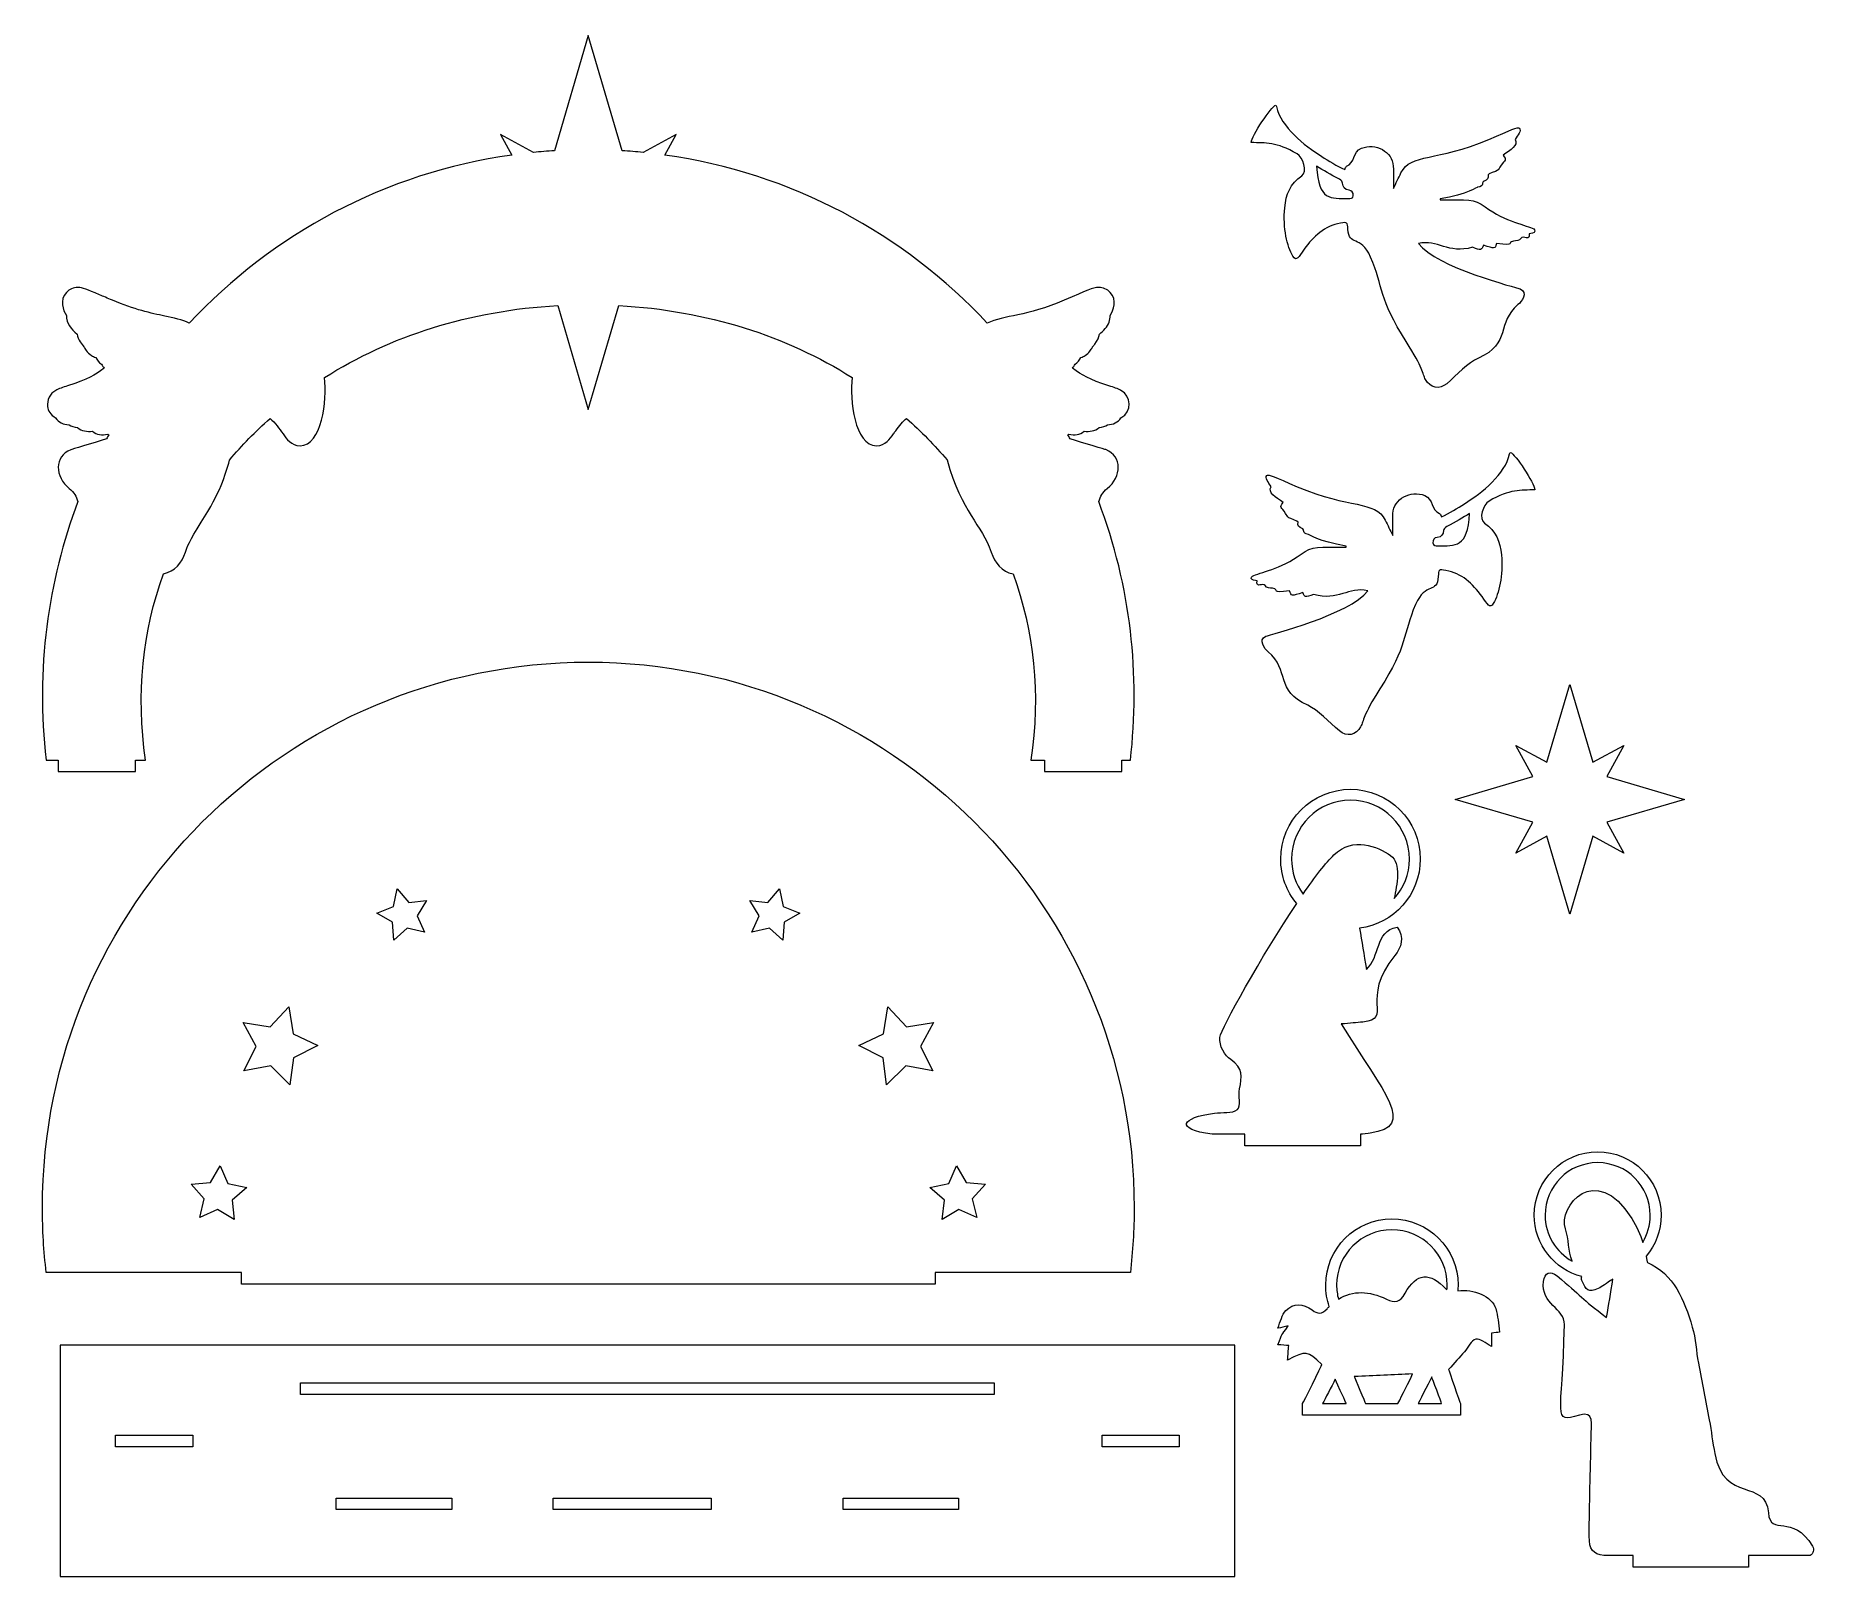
# Model space of a CAD drawing. Header units: inches. Extents: x -154 to 307, y 687 to 1087.
import ezdxf

# ---------------------------------------------------------------- set-up
doc = ezdxf.new("R2010")
doc.units = ezdxf.units.IN
doc.header["$MEASUREMENT"] = 0
doc.layers.add('_U+0421_U+043B_U+043E_U+0439 1', color=7, linetype='Continuous')

msp = doc.modelspace()

# ---------------------------------------------------------------- linework, layer by layer
at = {"layer": '_U+0421_U+043B_U+043E_U+0439 1', "color": 1, "lineweight": 5, "true_color": 0xff000d}
for points in [[(253.54, 882.36), (257.92, 874.35), (249.86, 878.73), (243.91, 858.5), (238, 878.73), (229.95, 874.35), (234.32, 882.36), (214.14, 888.31), (234.32, 894.26), (229.95, 902.32), (238, 897.94), (243.91, 918.12), (249.86, 897.94), (257.92, 902.32), (253.54, 894.26), (273.72, 888.31), (253.54, 882.36)], [(-53.22, 853.85), (-57.75, 854.92), (-61.21, 851.79), (-61.59, 856.43), (-65.63, 858.75), (-61.33, 860.55), (-60.38, 865.11), (-57.34, 861.58), (-52.71, 862.08), (-55.13, 858.1), (-53.22, 853.85)], [(40.07, 856.43), (39.69, 851.79), (36.23, 854.92), (31.7, 853.85), (33.61, 858.1), (31.19, 862.08), (35.82, 861.58), (38.86, 865.11), (39.81, 860.55), (44.11, 858.75), (40.07, 856.43)], [(-87.26, 821.22), (-88.16, 814.21), (-93.17, 819.18), (-100.12, 817.87), (-96.93, 824.18), (-100.33, 830.38), (-93.34, 829.31), (-88.49, 834.45), (-87.36, 827.47), (-80.97, 824.45), (-87.26, 821.22)], [(66.64, 814.21), (65.74, 821.22), (59.45, 824.45), (65.84, 827.47), (66.97, 834.45), (71.82, 829.31), (78.81, 830.38), (75.41, 824.18), (78.6, 817.87), (71.65, 819.18), (66.64, 814.21)], [(-103.18, 784.26), (-102.62, 779.24), (-106.95, 781.85), (-111.54, 779.76), (-110.4, 784.68), (-113.8, 788.41), (-108.77, 788.84), (-106.28, 793.23), (-104.31, 788.58), (-99.37, 787.57), (-103.18, 784.26)], [(90.02, 779.76), (85.43, 781.85), (81.1, 779.24), (81.66, 784.26), (77.85, 787.57), (82.79, 788.58), (84.76, 793.23), (87.25, 788.84), (92.29, 788.41), (88.88, 784.68), (90.02, 779.76)], [(-147.83, 746.63), (-147.83, 686.63), (156.97, 686.63), (156.97, 746.63), (-147.83, 746.63)], [(94.57, 733.84), (-85.43, 733.84), (-85.43, 736.84), (94.57, 736.84), (94.57, 733.84)], [(-113.4, 720.27), (-133.4, 720.27), (-133.4, 723.27), (-113.4, 723.27), (-113.4, 720.27)], [(142.54, 720.27), (122.54, 720.27), (122.54, 723.27), (142.54, 723.27), (142.54, 720.27)], [(-46.19, 703.97), (-76.19, 703.97), (-76.19, 706.97), (-46.19, 706.97), (-46.19, 703.97)], [(21.11, 703.97), (-19.89, 703.97), (-19.89, 706.97), (21.11, 706.97), (21.11, 703.97)], [(85.34, 703.97), (55.34, 703.97), (55.34, 706.97), (85.34, 706.97), (85.34, 703.97)]]:
    msp.add_lwpolyline(points, dxfattribs=at)
for points, knots in [([(129.9, 898.52), (129.9, 898.52), (127.65, 898.52), (127.65, 898.52), (127.65, 898.52), (127.65, 895.53), (127.65, 895.53), (127.65, 895.53), (107.65, 895.53), (107.65, 895.53), (107.65, 895.53), (107.65, 898.52), (107.65, 898.52), (107.65, 898.52), (104.11, 898.52), (104.11, 898.52), (106.66, 915.65), (104.86, 932.04), (99.47, 946.86), (96.47, 947.45), (94.78, 949.63), (93.79, 952.51), (91.29, 959.74), (86.24, 962.57), (82.33, 976.4), (79.12, 980.22), (75.61, 983.82), (71.82, 987.19), (70.9, 986.38), (69.98, 985.33), (69.02, 984.01), (68.81, 983.72), (68.62, 983.43), (68.44, 983.18), (67.55, 981.88), (66.33, 980.11), (64.04, 980.11), (58.33, 980.1), (56.99, 992.1), (57.69, 997.8), (40.75, 1008.52), (20.12, 1015.23), (-2.86, 1016.49), (-2.86, 1016.49), (-10.79, 989.54), (-10.79, 989.54), (-10.79, 989.54), (-18.67, 1016.49), (-18.67, 1016.49), (-41.64, 1015.23), (-62.27, 1008.51), (-79.2, 997.8), (-78.47, 991.82), (-79.89, 980.11), (-85.55, 980.11), (-85.55, 980.11), (-85.55, 980.11), (-85.55, 980.11), (-87.84, 980.11), (-89.06, 981.88), (-89.95, 983.18), (-90.93, 984.6), (-92.03, 986.04), (-93.33, 987.18), (-97.12, 983.82), (-100.64, 980.21), (-103.85, 976.38), (-105.01, 972.29), (-106.1, 968.17), (-111.22, 960.22), (-114.29, 955.45), (-114.9, 953.68), (-115.3, 952.51), (-116.29, 949.65), (-117.96, 947.46), (-120.98, 946.86), (-126.37, 932.03), (-128.17, 915.65), (-125.63, 898.52), (-125.63, 898.52), (-128.29, 898.52), (-128.29, 898.52), (-128.29, 898.52), (-128.29, 895.53), (-128.29, 895.53), (-128.29, 895.53), (-148.29, 895.53), (-148.29, 895.53), (-148.29, 895.53), (-148.29, 898.52), (-148.29, 898.52), (-148.29, 898.52), (-151.41, 898.52), (-151.41, 898.52), (-154.18, 921.99), (-151.04, 944.96), (-143.2, 965.6), (-143.64, 966.91), (-144.17, 967.97), (-145.43, 969), (-149.17, 972.09), (-149.42, 977.34), (-145.06, 979.07), (-145.06, 979.07), (-139.36, 980.72), (-135.77, 981.91), (-135.59, 982.26), (-135.4, 982.61), (-135.21, 982.96), (-135.3, 983), (-135.38, 983.04), (-135.46, 983.09), (-136.89, 982.75), (-138.34, 982.88), (-139.43, 983.85), (-140.83, 983.75), (-142.19, 983.83), (-143.32, 984.81), (-144.15, 984.91), (-144.88, 985.16), (-145.5, 985.55), (-146.99, 985.52), (-148.23, 986.22), (-148.97, 987.35), (-150.41, 988.1), (-150.92, 989.28), (-151.06, 990.27), (-151.3, 991.9), (-150.42, 993.67), (-148.96, 994.46), (-148.14, 994.91), (-147.13, 995.23), (-145.86, 995.64), (-140.37, 997.4), (-138.99, 998.38), (-136.37, 1000.22), (-136.66, 1000.52), (-136.9, 1000.87), (-137.08, 1001.26), (-137.78, 1001.76), (-138.25, 1002.36), (-138.56, 1003.01), (-139.02, 1003.17), (-139.35, 1003.31), (-139.7, 1003.53), (-140.89, 1004.28), (-141.39, 1005.39), (-141.62, 1005.75), (-142.12, 1006.51), (-143.19, 1007.48), (-143.37, 1009.07), (-144.99, 1010.33), (-146.22, 1011.85), (-146.19, 1013.93), (-147.01, 1015.32), (-148.09, 1017.78), (-146.14, 1019.91), (-145.4, 1020.72), (-144.35, 1021.17), (-143.21, 1021.17), (-141.91, 1021.17), (-140.81, 1020.69), (-137.55, 1019.27), (-136.64, 1018.87), (-135.55, 1018.4), (-134.25, 1017.85), (-128.54, 1015.41), (-124.18, 1014.5), (-120.67, 1013.76), (-118.34, 1013.27), (-116.16, 1012.81), (-114.29, 1011.94), (-92.71, 1035.05), (-63.48, 1050.93), (-30.63, 1055.54), (-30.63, 1055.54), (-33.52, 1060.84), (-33.52, 1060.84), (-33.52, 1060.84), (-25, 1056.21), (-25, 1056.21), (-23.19, 1056.39), (-21.38, 1056.54), (-19.55, 1056.65), (-19.55, 1056.65), (-10.79, 1086.56), (-10.79, 1086.56), (-10.79, 1086.56), (-1.97, 1056.65), (-1.97, 1056.65), (-0.14, 1056.54), (1.68, 1056.39), (3.48, 1056.21), (3.48, 1056.21), (12, 1060.84), (12, 1060.84), (12, 1060.84), (9.12, 1055.54), (9.12, 1055.54), (41.96, 1050.93), (71.19, 1035.05), (92.77, 1011.94), (97.21, 1014), (102.91, 1013.66), (112.74, 1017.85), (118.7, 1020.39), (120.03, 1021.17), (121.69, 1021.17), (122.84, 1021.17), (123.88, 1020.72), (124.63, 1019.91), (126.58, 1017.78), (125.5, 1015.32), (124.68, 1013.93), (124.69, 1012.74), (124.26, 1011.54), (123.39, 1010.5), (122.94, 1009.97), (122.41, 1009.5), (121.86, 1009.07), (121.77, 1008.28), (121.41, 1007.41), (120.65, 1006.47), (120.48, 1006.26), (120.3, 1006.05), (120.1, 1005.74), (120.07, 1005.69), (120.04, 1005.64), (120, 1005.58), (119.72, 1005.09), (119.2, 1004.18), (118.19, 1003.53), (117.84, 1003.31), (117.5, 1003.17), (117.05, 1003.01), (116.74, 1002.36), (116.26, 1001.76), (115.56, 1001.25), (115.38, 1000.87), (115.14, 1000.52), (114.85, 1000.22), (117.57, 998.31), (118.99, 997.36), (124.34, 995.64), (125.62, 995.23), (126.62, 994.91), (127.44, 994.46), (130.14, 992.99), (130.45, 988.91), (127.45, 987.35), (126.7, 986.19), (125.44, 985.52), (123.98, 985.55), (123.37, 985.16), (122.64, 984.91), (121.8, 984.81), (120.68, 983.84), (119.33, 983.75), (117.92, 983.85), (116.83, 982.89), (115.38, 982.75), (113.94, 983.09), (113.86, 983.04), (113.78, 983), (113.7, 982.96), (113.89, 982.61), (114.07, 982.26), (114.26, 981.91), (117.86, 980.72), (123.54, 979.08), (123.54, 979.08), (127.89, 977.34), (127.66, 972.1), (123.91, 969), (122.66, 967.97), (122.13, 966.91), (121.68, 965.6), (130.07, 943.53), (132.48, 920.45), (129.9, 898.52)], [0, 0, 0, 0, 1, 1, 1, 2, 2, 2, 3, 3, 3, 4, 4, 4, 5, 5, 5, 6, 6, 6, 7, 7, 7, 8, 8, 8, 9, 9, 9, 10, 10, 10, 11, 11, 11, 12, 12, 12, 13, 13, 13, 14, 14, 14, 15, 15, 15, 16, 16, 16, 17, 17, 17, 18, 18, 18, 19, 19, 19, 20, 20, 20, 21, 21, 21, 22, 22, 22, 23, 23, 23, 24, 24, 24, 25, 25, 25, 26, 26, 26, 27, 27, 27, 28, 28, 28, 29, 29, 29, 30, 30, 30, 31, 31, 31, 32, 32, 32, 33, 33, 33, 34, 34, 34, 35, 35, 35, 36, 36, 36, 37, 37, 37, 38, 38, 38, 39, 39, 39, 40, 40, 40, 41, 41, 41, 42, 42, 42, 43, 43, 43, 44, 44, 44, 45, 45, 45, 46, 46, 46, 47, 47, 47, 48, 48, 48, 49, 49, 49, 50, 50, 50, 51, 51, 51, 52, 52, 52, 53, 53, 53, 54, 54, 54, 55, 55, 55, 56, 56, 56, 57, 57, 57, 58, 58, 58, 59, 59, 59, 60, 60, 60, 61, 61, 61, 62, 62, 62, 63, 63, 63, 64, 64, 64, 65, 65, 65, 66, 66, 66, 67, 67, 67, 68, 68, 68, 69, 69, 69, 70, 70, 70, 71, 71, 71, 72, 72, 72, 73, 73, 73, 74, 74, 74, 75, 75, 75, 76, 76, 76, 77, 77, 77, 78, 78, 78, 79, 79, 79, 80, 80, 80, 81, 81, 81, 82, 82, 82, 83, 83, 83, 84, 84, 84, 85, 85, 85, 86, 86, 86, 87, 87, 87, 88, 88, 88, 89, 89, 89, 90, 90, 90, 91, 91, 91, 92, 92, 92, 93, 93, 93, 93]), ([(234.57, 1036.36), (232.8, 1037.33), (227.16, 1038.19), (221.96, 1042.1), (219.02, 1044.3), (217.4, 1043.88), (210.27, 1043.88), (210.27, 1043.98), (210.26, 1044.07), (210.25, 1044.17), (217.45, 1045.4), (219.99, 1047.21), (219.99, 1047.21), (221.99, 1047.46), (220.85, 1048.45), (221.68, 1048.78), (222.44, 1049.07), (222.95, 1049.48), (222.73, 1050.41), (222.67, 1050.71), (224.83, 1051.33), (225.11, 1051.51), (225.5, 1051.75), (225.7, 1052.27), (225.97, 1052.68), (227.11, 1054.42), (227.67, 1054.15), (226.59, 1055.48), (228.56, 1056.91), (230.65, 1058.03), (229.75, 1059.6), (230.39, 1060.67), (231.41, 1061.91), (230.85, 1062.52), (230.41, 1062.99), (228.79, 1062.09), (222.94, 1059.6), (209.32, 1053.79), (202.7, 1056.11), (200.11, 1050.91), (199.47, 1049.61), (198.84, 1048.29), (198.17, 1046.9), (198.06, 1048.7), (198.25, 1050.46), (198.13, 1052.68), (197.93, 1056.38), (193.52, 1058.82), (189.84, 1057.3), (187.65, 1056.4), (188.14, 1053.48), (186.02, 1052.62), (185.78, 1052.52), (185.65, 1052.16), (185.52, 1051.76), (183.4, 1052.7), (181.34, 1054.05), (179.54, 1055.18), (175, 1058.02), (168.92, 1062.9), (167.83, 1068.11), (167.8, 1068.25), (167.71, 1068.38), (167.66, 1068.51), (166.44, 1068.16), (161.37, 1060.54), (161.27, 1058.8), (165, 1058.62), (167.75, 1059.02), (173.14, 1055.87), (174.77, 1054.92), (175.93, 1051.22), (174.36, 1050.17), (171.4, 1048.19), (170.27, 1045.24), (169.95, 1041.88), (169.43, 1036.53), (170.59, 1031.82), (172.07, 1029.32), (173.01, 1027.73), (173.56, 1029.13), (174.99, 1031.08), (177.45, 1034.46), (180.27, 1037.16), (184.4, 1037.86), (186.17, 1038.17), (186.29, 1038.11), (186.36, 1036.3), (186.54, 1031.68), (189.66, 1034.99), (192.24, 1029.05), (195.67, 1021.12), (194.22, 1018.41), (201.48, 1007.13), (206.05, 1000.04), (205.62, 998.94), (206.5, 997.28), (207.66, 995.1), (210.1, 994.58), (212, 996.2), (214.7, 998.51), (217.53, 1001.69), (220.22, 1002.86), (228.76, 1006.58), (224.84, 1012.05), (230.48, 1016.72), (231.32, 1017.41), (233.25, 1019.92), (231.05, 1020.79), (230.21, 1021.13), (209.24, 1026.38), (204.64, 1032.57), (209.64, 1033.73), (212.31, 1029.77), (218.68, 1031.6), (220.91, 1030.78), (221.06, 1030.8), (221.5, 1032.13), (224.48, 1031.22), (224.49, 1031.05), (224.91, 1032.61), (230.24, 1031.88), (227.24, 1032.81), (229.35, 1033.23), (230.03, 1033.36), (230.83, 1033.11), (231.28, 1033.96), (231.73, 1034.8), (233.76, 1033.07), (233.34, 1035.14), (233.83, 1035.23), (234.8, 1035.28), (234.87, 1035.78), (234.9, 1035.96), (234.74, 1036.27), (234.57, 1036.36)], [0, 0, 0, 0, 1, 1, 1, 2, 2, 2, 3, 3, 3, 4, 4, 4, 5, 5, 5, 6, 6, 6, 7, 7, 7, 8, 8, 8, 9, 9, 9, 10, 10, 10, 11, 11, 11, 12, 12, 12, 13, 13, 13, 14, 14, 14, 15, 15, 15, 16, 16, 16, 17, 17, 17, 18, 18, 18, 19, 19, 19, 20, 20, 20, 21, 21, 21, 22, 22, 22, 23, 23, 23, 24, 24, 24, 25, 25, 25, 26, 26, 26, 27, 27, 27, 28, 28, 28, 29, 29, 29, 30, 30, 30, 31, 31, 31, 32, 32, 32, 33, 33, 33, 34, 34, 34, 35, 35, 35, 36, 36, 36, 37, 37, 37, 38, 38, 38, 39, 39, 39, 40, 40, 40, 41, 41, 41, 42, 42, 42, 43, 43, 43, 44, 44, 44, 45, 45, 45, 45]), ([(186.48, 1044.28), (181.86, 1044.28), (178.73, 1043.65), (178.21, 1052.63), (180.01, 1051.61), (181.78, 1050.36), (184.15, 1049.27), (184.73, 1048.88), (184.91, 1048.63), (184.95, 1048.29), (185.09, 1047.24), (185.43, 1046.54), (186.67, 1046.43), (187.33, 1046.38), (187.76, 1045.73), (187.73, 1045.02), (187.7, 1044.22), (186.98, 1044.27), (186.48, 1044.28)], [0, 0, 0, 0, 1, 1, 1, 2, 2, 2, 3, 3, 3, 4, 4, 4, 5, 5, 5, 6, 6, 6, 6]), ([(221.79, 960.04), (220.21, 961.09), (221.38, 964.79), (223, 965.74), (228.39, 968.89), (231.15, 968.49), (234.87, 968.67), (234.77, 970.41), (229.7, 978.03), (228.48, 978.38), (228.43, 978.25), (228.34, 978.12), (228.31, 977.98), (227.22, 972.77), (221.14, 967.89), (216.6, 965.05), (214.8, 963.93), (212.74, 962.57), (210.62, 961.63), (210.49, 962.03), (210.36, 962.39), (210.12, 962.49), (208, 963.35), (208.49, 966.27), (206.3, 967.17), (202.62, 968.69), (198.21, 966.25), (198.01, 962.55), (197.89, 960.33), (198.08, 958.57), (197.97, 956.77), (197.3, 958.16), (196.68, 959.48), (196.03, 960.78), (193.44, 965.98), (186.82, 963.66), (173.2, 969.47), (167.35, 971.96), (165.73, 972.86), (165.3, 972.39), (164.73, 971.78), (165.75, 970.54), (166.39, 969.47), (165.49, 967.9), (167.58, 966.78), (169.56, 965.35), (168.47, 964.02), (169.03, 964.29), (170.17, 962.55), (170.44, 962.14), (170.65, 961.62), (171.03, 961.38), (171.31, 961.2), (173.48, 960.58), (173.41, 960.28), (173.19, 959.35), (173.7, 958.94), (174.46, 958.65), (175.3, 958.32), (174.15, 957.33), (176.15, 957.08), (176.15, 957.08), (178.69, 955.27), (185.89, 954.04), (185.88, 953.94), (185.88, 953.85), (185.87, 953.75), (178.74, 953.75), (177.12, 954.17), (174.18, 951.97), (168.98, 948.06), (163.34, 947.2), (161.57, 946.23), (161.41, 946.14), (161.24, 945.83), (161.27, 945.65), (161.34, 945.15), (162.31, 945.1), (162.81, 945.02), (162.38, 942.94), (164.42, 944.67), (164.86, 943.83), (165.31, 942.98), (166.11, 943.24), (166.79, 943.1), (168.9, 942.68), (165.9, 941.75), (171.23, 942.48), (171.65, 940.92), (171.66, 941.09), (174.64, 942), (175.08, 940.67), (175.23, 940.65), (177.46, 941.47), (183.83, 939.64), (186.5, 943.61), (191.5, 942.44), (186.9, 936.25), (165.93, 931), (165.09, 930.66), (162.9, 929.79), (164.82, 927.28), (165.66, 926.59), (171.31, 921.92), (167.38, 916.45), (175.92, 912.73), (178.61, 911.56), (181.44, 908.38), (184.15, 906.07), (186.04, 904.45), (188.49, 904.97), (189.64, 907.15), (190.52, 908.81), (190.1, 909.91), (194.66, 917), (201.92, 928.28), (200.47, 930.99), (203.91, 938.92), (206.48, 944.86), (209.6, 941.55), (209.78, 946.17), (209.85, 947.98), (209.97, 948.04), (211.74, 947.73), (215.87, 947.03), (218.69, 944.34), (221.15, 940.95), (222.58, 939), (223.14, 937.6), (224.07, 939.19), (225.55, 941.69), (226.71, 946.41), (226.19, 951.75), (225.87, 955.11), (224.74, 958.06), (221.79, 960.04)], [0, 0, 0, 0, 1, 1, 1, 2, 2, 2, 3, 3, 3, 4, 4, 4, 5, 5, 5, 6, 6, 6, 7, 7, 7, 8, 8, 8, 9, 9, 9, 10, 10, 10, 11, 11, 11, 12, 12, 12, 13, 13, 13, 14, 14, 14, 15, 15, 15, 16, 16, 16, 17, 17, 17, 18, 18, 18, 19, 19, 19, 20, 20, 20, 21, 21, 21, 22, 22, 22, 23, 23, 23, 24, 24, 24, 25, 25, 25, 26, 26, 26, 27, 27, 27, 28, 28, 28, 29, 29, 29, 30, 30, 30, 31, 31, 31, 32, 32, 32, 33, 33, 33, 34, 34, 34, 35, 35, 35, 36, 36, 36, 37, 37, 37, 38, 38, 38, 39, 39, 39, 40, 40, 40, 41, 41, 41, 42, 42, 42, 43, 43, 43, 44, 44, 44, 45, 45, 45, 45]), ([(209.66, 954.15), (209.16, 954.15), (208.44, 954.09), (208.41, 954.89), (208.38, 955.6), (208.81, 956.25), (209.48, 956.3), (210.71, 956.41), (211.05, 957.11), (211.19, 958.16), (211.23, 958.5), (211.41, 958.75), (211.99, 959.14), (214.36, 960.23), (216.13, 961.48), (217.93, 962.5), (217.41, 953.52), (214.28, 954.15), (209.66, 954.15)], [0, 0, 0, 0, 1, 1, 1, 2, 2, 2, 3, 3, 3, 4, 4, 4, 5, 5, 5, 6, 6, 6, 6]), ([(-10.76, 923.93), (-88.99, 923.93), (-152.4, 860.52), (-152.4, 782.29), (-152.4, 776.62), (-152.06, 771.03), (-151.41, 765.53), (-151.41, 765.53), (-100.76, 765.53), (-100.76, 765.53), (-100.76, 765.53), (-100.76, 762.53), (-100.76, 762.53), (-100.76, 762.53), (79.24, 762.53), (79.24, 762.53), (79.24, 762.53), (79.24, 765.53), (79.24, 765.53), (79.24, 765.53), (129.89, 765.53), (129.89, 765.53), (130.54, 771.03), (130.88, 776.62), (130.88, 782.29), (130.88, 860.52), (67.47, 923.93), (-10.76, 923.93)], [0, 0, 0, 0, 1, 1, 1, 2, 2, 2, 3, 3, 3, 4, 4, 4, 5, 5, 5, 6, 6, 6, 7, 7, 7, 8, 8, 8, 9, 9, 9, 9]), ([(191.13, 844.2), (190.49, 848.07), (189.94, 851.39), (189.37, 854.87), (198.25, 856.02), (205.13, 863.63), (205.13, 872.82), (205.13, 882.81), (197, 890.93), (187.02, 890.93), (177.03, 890.93), (168.91, 882.81), (168.91, 872.82), (168.91, 868.45), (170.47, 864.43), (173.06, 861.29), (163.97, 847.69), (153.46, 828.87), (153.15, 826.55), (152.86, 824.41), (154.4, 821.76), (155.96, 820.76), (159.22, 818.65), (158.84, 816.21), (158.22, 813.22), (157.84, 811.4), (158.67, 808.58), (157.7, 807.83), (156.31, 806.74), (153.77, 807.16), (151.72, 806.88), (143.05, 805.7), (141.23, 802.74), (151.14, 801.4), (151.14, 801.4), (159.62, 801.4), (159.62, 801.4), (159.62, 801.4), (159.62, 798.4), (159.62, 798.4), (159.62, 798.4), (189.62, 798.4), (189.62, 798.4), (189.62, 798.4), (189.62, 801.4), (189.62, 801.4), (189.96, 801.4), (191.76, 801.64), (192.1, 801.69), (204.29, 803.31), (195.8, 811.86), (184.62, 830.03), (187, 830.23), (188.59, 830.34), (190.18, 830.51), (198.28, 831.36), (189.15, 836.29), (198.54, 847.78), (200.19, 849.81), (201.04, 852.6), (199.11, 855.17), (193.27, 854.03), (194.86, 847.47), (191.13, 844.2)], [0, 0, 0, 0, 1, 1, 1, 2, 2, 2, 3, 3, 3, 4, 4, 4, 5, 5, 5, 6, 6, 6, 7, 7, 7, 8, 8, 8, 9, 9, 9, 10, 10, 10, 11, 11, 11, 12, 12, 12, 13, 13, 13, 14, 14, 14, 15, 15, 15, 16, 16, 16, 17, 17, 17, 18, 18, 18, 19, 19, 19, 20, 20, 20, 21, 21, 21, 21]), ([(182.71, 873.89), (180.63, 871.91), (177.81, 868.23), (174.72, 863.75), (172.85, 866.29), (171.73, 869.43), (171.73, 872.82), (171.73, 881.25), (178.59, 888.11), (187.02, 888.11), (195.45, 888.11), (202.31, 881.25), (202.31, 872.82), (202.31, 868.87), (200.8, 865.27), (198.34, 862.56), (199.09, 866.1), (200.24, 871.74), (197.44, 873.71), (193.92, 876.17), (187.75, 878.7), (182.71, 873.89)], [0, 0, 0, 0, 1, 1, 1, 2, 2, 2, 3, 3, 3, 4, 4, 4, 5, 5, 5, 6, 6, 6, 7, 7, 7, 7]), ([(306.91, 694.46), (301.7, 703.29), (295.97, 696.78), (295.45, 703.14), (294.72, 712.24), (283.99, 705.48), (281.54, 718.52), (280.99, 721.42), (280.64, 724.35), (280.11, 727.25), (279.2, 732.17), (278.18, 737.07), (277.28, 742), (276.71, 745.11), (276.58, 748.34), (275.7, 751.35), (273.63, 758.42), (270.91, 765.17), (264.06, 768.08), (264.01, 768.31), (263.91, 768.93), (263.74, 769.79), (266.16, 772.66), (267.62, 776.36), (267.62, 780.39), (267.62, 789.47), (260.23, 796.86), (251.16, 796.86), (242.08, 796.86), (234.69, 789.47), (234.69, 780.39), (234.69, 772.75), (239.94, 766.3), (247.02, 764.46), (246.98, 764.1), (246.93, 763.71), (247.05, 763.45), (248.16, 760.89), (248.74, 760.17), (251.31, 761.34), (252.38, 761.84), (253.32, 762.63), (255.13, 763.83), (254.5, 760.02), (254.04, 757.26), (253.48, 753.86), (246.76, 758.8), (247, 759.39), (240.65, 764.64), (238.81, 766.15), (237.43, 765.5), (237.11, 763.16), (236.31, 757.24), (242.61, 756.29), (242.52, 751.98), (242.02, 727.69), (239.17, 726.47), (246.41, 728.49), (250.35, 729.59), (249.54, 726.55), (249.45, 722.35), (249.27, 713.93), (248.99, 705.5), (248.97, 697.07), (248.96, 693.51), (249.9, 692.5), (252.75, 692.04), (252.75, 692.04), (260.33, 692.04), (260.33, 692.04), (260.33, 692.04), (260.33, 689.04), (260.33, 689.04), (260.33, 689.04), (290.33, 689.04), (290.33, 689.04), (290.33, 689.04), (290.33, 692.04), (290.33, 692.04), (290.33, 692.04), (306.25, 692.04), (306.25, 692.04), (307.14, 692.54), (307.4, 693.63), (306.91, 694.46)], [0, 0, 0, 0, 1, 1, 1, 2, 2, 2, 3, 3, 3, 4, 4, 4, 5, 5, 5, 6, 6, 6, 7, 7, 7, 8, 8, 8, 9, 9, 9, 10, 10, 10, 11, 11, 11, 12, 12, 12, 13, 13, 13, 14, 14, 14, 15, 15, 15, 16, 16, 16, 17, 17, 17, 18, 18, 18, 19, 19, 19, 20, 20, 20, 21, 21, 21, 22, 22, 22, 23, 23, 23, 24, 24, 24, 25, 25, 25, 26, 26, 26, 27, 27, 27, 28, 28, 28, 28]), ([(260.02, 779.56), (250.43, 794.65), (240.87, 782.51), (242.79, 776.82), (243.7, 774.15), (243.51, 771.09), (244.56, 768.46), (240.37, 770.79), (237.52, 775.26), (237.52, 780.39), (237.52, 787.92), (243.64, 794.03), (251.16, 794.03), (258.68, 794.03), (264.8, 787.92), (264.8, 780.39), (264.8, 777.81), (264.08, 775.4), (262.83, 773.34), (262.22, 775.28), (261.33, 777.5), (260.02, 779.56)], [0, 0, 0, 0, 1, 1, 1, 2, 2, 2, 3, 3, 3, 4, 4, 4, 5, 5, 5, 6, 6, 6, 7, 7, 7, 7]), ([(224.71, 756.14), (223.78, 759.31), (218.87, 761.4), (214.86, 760.74), (214.86, 760.74), (214.85, 760.74), (214.85, 760.74), (214.9, 761.24), (214.92, 761.76), (214.92, 762.28), (214.92, 771.74), (207.22, 779.45), (197.75, 779.45), (188.29, 779.45), (180.59, 771.74), (180.59, 762.28), (180.59, 760.32), (180.92, 758.45), (181.52, 756.69), (181.33, 756.5), (181.14, 756.31), (180.95, 756.1), (179.61, 754.63), (178.47, 754.72), (177.04, 755.79), (174.74, 757.51), (172.26, 757.64), (170.25, 755.62), (169.2, 754.56), (168.89, 752.77), (168.12, 751.03), (169.14, 751.27), (169.8, 751.42), (170.88, 751.67), (168.76, 748.68), (169.49, 750.02), (168.14, 746.78), (169.3, 746.69), (170.21, 746.62), (171, 746.56), (170.89, 745.26), (170.8, 744.16), (170.69, 742.79), (175.53, 745.26), (175.76, 745.23), (179.61, 741.68), (179.51, 741.47), (174.78, 731.49), (174.55, 731.49), (174.55, 731.49), (174.55, 728.49), (174.55, 728.49), (174.55, 728.49), (215.55, 728.49), (215.55, 728.49), (215.55, 728.49), (215.55, 731.49), (215.55, 731.49), (215.5, 731.53), (212.47, 740.33), (212.46, 740.36), (213.99, 742.06), (215.31, 743.48), (216.58, 744.94), (217.57, 746.07), (218.34, 747.9), (219.51, 748.2), (220.58, 748.48), (222.07, 747.1), (223.61, 746.33), (223.61, 746.33), (223.61, 749.73), (223.61, 749.73), (224.43, 749.85), (225.2, 749.97), (225.71, 750.04), (225.37, 752.24), (225.27, 754.26), (224.71, 756.14)], [0, 0, 0, 0, 1, 1, 1, 2, 2, 2, 3, 3, 3, 4, 4, 4, 5, 5, 5, 6, 6, 6, 7, 7, 7, 8, 8, 8, 9, 9, 9, 10, 10, 10, 11, 11, 11, 12, 12, 12, 13, 13, 13, 14, 14, 14, 15, 15, 15, 16, 16, 16, 17, 17, 17, 18, 18, 18, 19, 19, 19, 20, 20, 20, 21, 21, 21, 22, 22, 22, 23, 23, 23, 24, 24, 24, 25, 25, 25, 26, 26, 26, 26]), ([(212.04, 761.03), (211.95, 761.08), (211.88, 761.15), (211.81, 761.22), (207.64, 765.68), (204.16, 765.51), (201.18, 760.13), (199.83, 757.71), (198.61, 757.56), (196.34, 758.63), (191.9, 760.74), (187.65, 760.97), (183.89, 758.6), (183.58, 759.77), (183.41, 761.01), (183.41, 762.28), (183.41, 770.19), (189.84, 776.62), (197.75, 776.62), (205.67, 776.62), (212.1, 770.19), (212.1, 762.28), (212.1, 761.86), (212.08, 761.44), (212.04, 761.03)], [0, 0, 0, 0, 1, 1, 1, 2, 2, 2, 3, 3, 3, 4, 4, 4, 5, 5, 5, 6, 6, 6, 7, 7, 7, 8, 8, 8, 8]), ([(199.33, 731.49), (199.33, 731.49), (190.92, 731.49), (190.92, 731.49), (190.82, 731.71), (188.1, 738.29), (188.01, 738.51), (193.29, 738.74), (198.06, 738.96), (203.13, 739.18), (202.16, 737.11), (200.46, 733.81), (199.33, 731.49)], [0, 0, 0, 0, 1, 1, 1, 2, 2, 2, 3, 3, 3, 4, 4, 4, 4]), ([(179.79, 731.49), (180.36, 732.6), (182.12, 736.01), (183.04, 737.81), (185.08, 733.33), (185.92, 731.49), (185.92, 731.49), (185.92, 731.49), (179.79, 731.49), (179.79, 731.49)], [0, 0, 0, 0, 1, 1, 1, 2, 2, 2, 3, 3, 3, 3]), ([(204.56, 731.49), (204.56, 731.49), (207.16, 736.57), (208.1, 738.4), (208.19, 738.16), (210.58, 731.73), (210.67, 731.49), (210.67, 731.49), (204.56, 731.49), (204.56, 731.49)], [0, 0, 0, 0, 1, 1, 1, 2, 2, 2, 3, 3, 3, 3])]:
    msp.add_open_spline(points, degree=3, knots=knots, dxfattribs=at)

doc.saveas('drawing.dxf')
